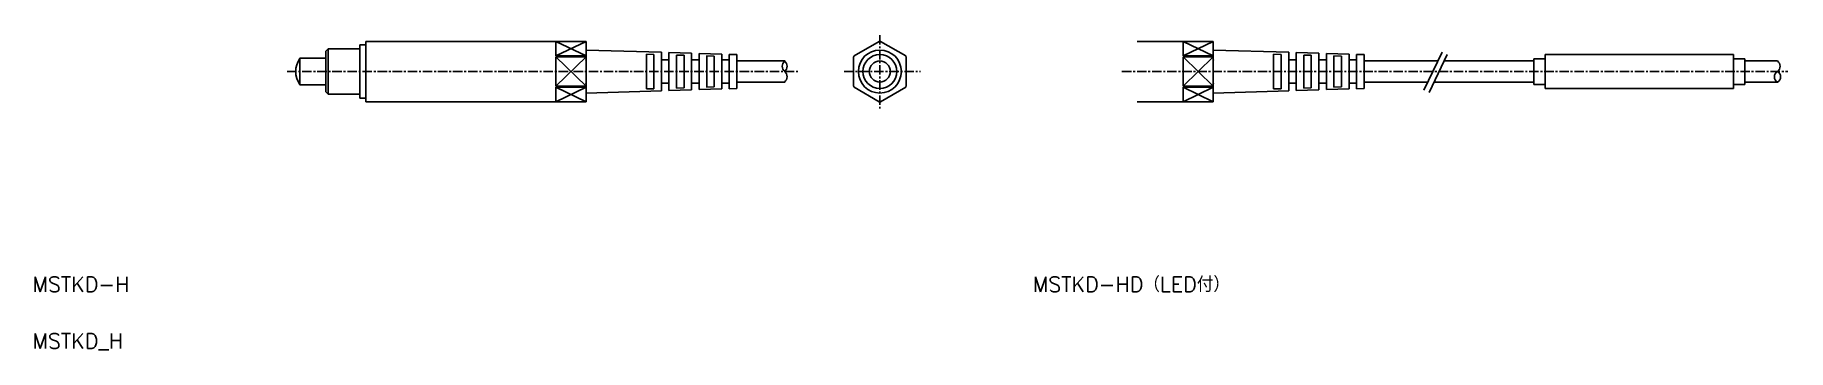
# Model space of a CAD drawing. Extents: x 5 to 238, y 5 to 47.
import ezdxf

# ---------------------------------------------------------------- set-up
doc = ezdxf.new("R2010")
doc.units = 0
doc.linetypes.add('CENTER', pattern=[2, 1.25, -0.25, 0.25, -0.25])
doc.layers.get('0').update_dxf_attribs({"linetype": 'CONTINUOUS'})
doc.layers.add('CENTER', color=1, linetype='CENTER')
doc.styles.get("Standard").update_dxf_attribs({"font": 'txt.shx', "bigfont": 'bigfont.shx'})

msp = doc.modelspace()

# ---------------------------------------------------------------- linework, layer by layer
at = {"color": 7, "linetype": 'CONTINUOUS'}
for p, q in [((43.9, 44.42), (44.2, 44.72)), ((43.9, 39.02), (43.9, 44.42)), ((48.39, 44.72), (44.2, 44.72)), ((44.2, 44.72), (44.2, 38.72)), ((48.4, 45.27), (48.4, 38.17)), ((48.4, 45.27), (49.2, 45.27)), ((49.2, 37.72), (49.2, 45.72)), ((49.2, 45.72), (78.4, 45.72)), ((74.4, 45.72), (74.4, 43.78)), ((78.4, 37.72), (78.4, 45.72)), ((78.4, 44.57), (78.4, 41.72)), ((88.4, 44.27), (78.4, 44.57)), ((78.4, 39.22), (78.4, 44.22)), ((88.4, 44.27), (88.4, 41.72)), ((89.4, 44.24), (89.4, 41.72)), ((92.4, 44.15), (89.4, 44.24)), ((113.94, 43.78), (117.29, 45.72)), ((120.79, 43.78), (117.44, 45.72)), ((151.5, 45.72), (161.57, 45.72)), ((157.57, 45.72), (157.57, 43.78)), ((161.57, 37.72), (161.57, 45.72)), ((161.57, 44.57), (161.57, 41.72)), ((171.57, 44.27), (161.57, 44.57)), ((161.57, 39.22), (161.57, 44.22)), ((171.57, 44.27), (171.57, 41.72)), ((172.57, 44.24), (172.57, 41.72)), ((175.57, 44.15), (172.57, 44.24)), ((40.46, 43.47), (43.9, 43.47)), ((40.46, 43.47), (40.46, 39.97)), ((78.4, 43.78), (74.4, 43.78)), ((74.4, 43.65), (74.4, 39.78)), ((78.4, 43.65), (74.4, 43.65)), ((86.4, 44.03), (86.4, 41.72)), ((87.4, 44), (86.4, 44.03)), ((87.4, 44), (87.4, 41.72)), ((88.4, 43.27), (89.4, 43.27)), ((90.4, 43.91), (90.4, 41.72)), ((91.4, 43.88), (90.4, 43.91)), ((91.4, 43.88), (91.4, 41.72)), ((92.4, 44.15), (92.4, 41.72)), ((92.4, 43.27), (93.4, 43.27)), ((93.4, 44.12), (93.4, 41.72)), ((96.4, 44.03), (93.4, 44.12)), ((95.39, 43.76), (94.39, 43.79)), ((94.4, 43.79), (94.4, 41.72)), ((95.4, 43.76), (95.4, 41.72)), ((96.4, 44.03), (96.4, 41.72)), ((96.4, 43.27), (97.4, 43.27)), ((98.4, 43.97), (97.4, 44)), ((97.4, 44), (97.4, 41.72)), ((98.4, 43.97), (98.4, 41.72)), ((98.4, 43.12), (104.74, 43.12)), ((113.86, 43.65), (113.86, 39.78)), ((120.86, 43.65), (120.86, 39.78)), ((161.57, 43.78), (157.57, 43.78)), ((157.57, 43.65), (157.57, 39.78)), ((161.57, 43.65), (157.57, 43.65)), ((169.57, 44.03), (169.57, 41.72)), ((170.57, 44), (169.57, 44.03)), ((170.57, 44), (170.57, 41.72)), ((171.57, 43.27), (172.57, 43.27)), ((173.57, 43.91), (173.57, 41.72)), ((174.57, 43.88), (173.57, 43.91)), ((174.57, 43.88), (174.57, 41.72)), ((175.57, 44.15), (175.57, 41.72)), ((175.57, 43.27), (176.57, 43.27)), ((176.57, 44.12), (176.57, 41.72)), ((179.57, 44.03), (176.57, 44.12)), ((177.57, 43.79), (177.57, 41.72)), ((178.57, 43.76), (177.57, 43.79)), ((178.57, 43.76), (178.57, 41.72)), ((179.57, 44.03), (179.57, 41.72)), ((179.57, 43.27), (180.57, 43.27)), ((181.57, 43.97), (180.57, 44)), ((180.57, 44), (180.57, 41.72)), ((181.57, 43.97), (181.57, 41.72)), ((181.57, 43.12), (191.34, 43.12)), ((192.2, 43.12), (204.07, 43.12)), ((204.07, 43.42), (204.07, 40.02)), ((205.57, 43.42), (204.07, 43.42)), ((205.57, 43.97), (205.57, 39.47)), ((205.57, 43.97), (230.57, 43.97)), ((230.57, 43.97), (230.57, 39.47)), ((230.57, 43.42), (232.07, 43.42)), ((232.07, 43.42), (232.07, 40.02)), ((236.38, 43.12), (232.07, 43.12)), ((40.46, 39.97), (43.9, 39.97)), ((78.4, 39.78), (74.4, 39.78)), ((78.4, 39.65), (74.4, 39.65)), ((74.4, 39.65), (74.4, 37.72)), ((78.4, 38.87), (78.4, 41.72)), ((86.4, 39.41), (86.4, 41.72)), ((87.4, 39.44), (87.4, 41.72)), ((88.4, 39.17), (88.4, 41.72)), ((88.4, 40.17), (89.4, 40.17)), ((89.4, 39.2), (89.4, 41.72)), ((90.4, 39.53), (90.4, 41.72)), ((91.4, 39.56), (90.4, 39.53)), ((91.4, 39.56), (91.4, 41.72)), ((92.4, 39.29), (92.4, 41.72)), ((92.4, 40.17), (93.4, 40.17)), ((93.4, 39.32), (93.4, 41.72)), ((95.39, 39.68), (94.39, 39.65)), ((94.4, 39.65), (94.4, 41.72)), ((95.4, 39.68), (95.4, 41.72)), ((96.4, 39.41), (96.4, 41.72)), ((96.4, 40.17), (97.4, 40.17)), ((97.4, 39.44), (97.4, 41.72)), ((98.4, 39.47), (98.4, 41.72)), ((98.4, 40.32), (104.74, 40.32)), ((113.94, 39.65), (117.29, 37.72)), ((120.79, 39.65), (117.44, 37.72)), ((161.57, 39.78), (157.57, 39.78)), ((161.57, 39.65), (157.57, 39.65)), ((157.57, 39.65), (157.57, 37.72)), ((161.57, 38.87), (161.57, 41.72)), ((169.57, 39.41), (169.57, 41.72)), ((170.57, 39.44), (170.57, 41.72)), ((171.57, 39.17), (171.57, 41.72)), ((171.57, 40.17), (172.57, 40.17)), ((172.57, 39.2), (172.57, 41.72)), ((173.57, 39.53), (173.57, 41.72)), ((174.57, 39.56), (173.57, 39.53)), ((174.57, 39.56), (174.57, 41.72)), ((175.57, 39.29), (175.57, 41.72)), ((175.57, 40.17), (176.57, 40.17)), ((176.57, 39.32), (176.57, 41.72)), ((177.57, 39.65), (177.57, 41.72)), ((178.57, 39.68), (177.57, 39.65)), ((178.57, 39.68), (178.57, 41.72)), ((179.57, 39.41), (179.57, 41.72)), ((179.57, 40.17), (180.57, 40.17)), ((180.57, 39.44), (180.57, 41.72)), ((181.57, 39.47), (181.57, 41.72)), ((181.57, 40.32), (190, 40.32)), ((190.85, 40.32), (204.07, 40.32)), ((205.57, 40.02), (204.07, 40.02)), ((230.57, 40.02), (232.07, 40.02)), ((236.38, 40.32), (232.07, 40.32)), ((43.9, 39.02), (44.2, 38.72)), ((48.4, 38.72), (44.2, 38.72)), ((48.4, 38.17), (49.2, 38.17)), ((49.2, 37.72), (78.4, 37.72)), ((88.4, 39.17), (78.4, 38.87)), ((87.4, 39.44), (86.4, 39.41)), ((92.4, 39.29), (89.4, 39.2)), ((96.4, 39.41), (93.4, 39.32)), ((98.4, 39.47), (97.4, 39.44)), ((151.5, 37.72), (161.57, 37.72)), ((171.57, 39.17), (161.57, 38.87)), ((170.57, 39.44), (169.57, 39.41)), ((175.57, 39.29), (172.57, 39.2)), ((179.57, 39.41), (176.57, 39.32)), ((181.57, 39.47), (180.57, 39.44)), ((205.57, 39.47), (230.57, 39.47))]:
    msp.add_line(p, q, dxfattribs=at)
at = {"color": 3, "linetype": 'CONTINUOUS'}
for p, q in [((74.4, 45.72), (78.4, 43.78)), ((78.4, 45.72), (74.4, 43.78)), ((157.57, 45.72), (161.57, 43.78)), ((161.57, 45.72), (157.57, 43.78)), ((191.91, 44.29), (189.5, 39.27)), ((74.4, 43.65), (78.4, 39.78)), ((78.4, 43.65), (74.4, 39.78)), ((157.57, 43.65), (161.57, 39.78)), ((161.57, 43.65), (157.57, 39.78)), ((192.6, 43.96), (190.19, 38.94)), ((74.4, 37.72), (78.4, 39.65)), ((78.4, 37.72), (74.4, 39.65)), ((157.57, 37.72), (161.57, 39.65)), ((161.57, 37.72), (157.57, 39.65))]:
    msp.add_line(p, q, dxfattribs=at)
at = {"color": 7, "linetype": 'CONTINUOUS'}
for radius in [2.85, 2.25, 1.4]:
    msp.add_circle((117.36, 41.72), radius, dxfattribs=at)
for centre, radius, start, end in [((117.36, 41.72), 4, 88.955, 91.045), ((42.9, 41.72), 3, 144.3147, 215.6853), ((117.36, 41.72), 4, 148.955, 151.045), ((117.36, 41.72), 4, 28.955, 31.045), ((117.36, 41.72), 4, 208.955, 211.045), ((117.36, 41.72), 4, 328.955, 331.045), ((117.36, 41.72), 4, 268.955, 271.045)]:
    msp.add_arc(centre, radius, start, end, dxfattribs=at)
at = {"color": 3, "linetype": 'CONTINUOUS'}
for centre, radius, start, end in [((105.36, 42.42), 0.933, 131.4096, 228.5891), ((104.12, 42.42), 0.933, 311.4109, 48.5904), ((235.86, 42.42), 0.876, 306.9796, 53.0204), ((104.12, 41.02), 0.933, 311.4096, 48.5891), ((236.76, 41.02), 0.793, 118.0682, 241.9318), ((236.01, 41.02), 0.793, 298.0682, 61.9318)]:
    msp.add_arc(centre, radius, start, end, dxfattribs=at)
at = {"color": 7, "linetype": 'CONTINUOUS'}
for p in [(78.4, 43.27), (161.57, 43.27), (78.4, 40.17), (161.57, 40.17), (205.57, 41.72), (230.57, 41.72), (232.07, 41.72)]:
    msp.add_point(p, dxfattribs=at)
at = {"layer": 'CENTER', "color": 1, "linetype": 'CENTER'}
for p, q in [((117.36, 46.56), (117.36, 36.58)), ((38.76, 41.72), (106.5, 41.72)), ((112.61, 41.72), (122.73, 41.72)), ((149.46, 41.72), (237.77, 41.72))]:
    msp.add_line(p, q, dxfattribs=at)

# ---------------------------------------------------------------- texts
at = {"color": 7, "linetype": 'CONTINUOUS'}
for s, p in [('MSTKD-H', (5, 12.5)), ('MSTKD-HD（LED付）', (137.64, 12.5)), ('MSTKD_H', (5, 5))]:
    msp.add_text(s, height=2, dxfattribs=at).set_placement(p)

doc.saveas('drawing.dxf')
